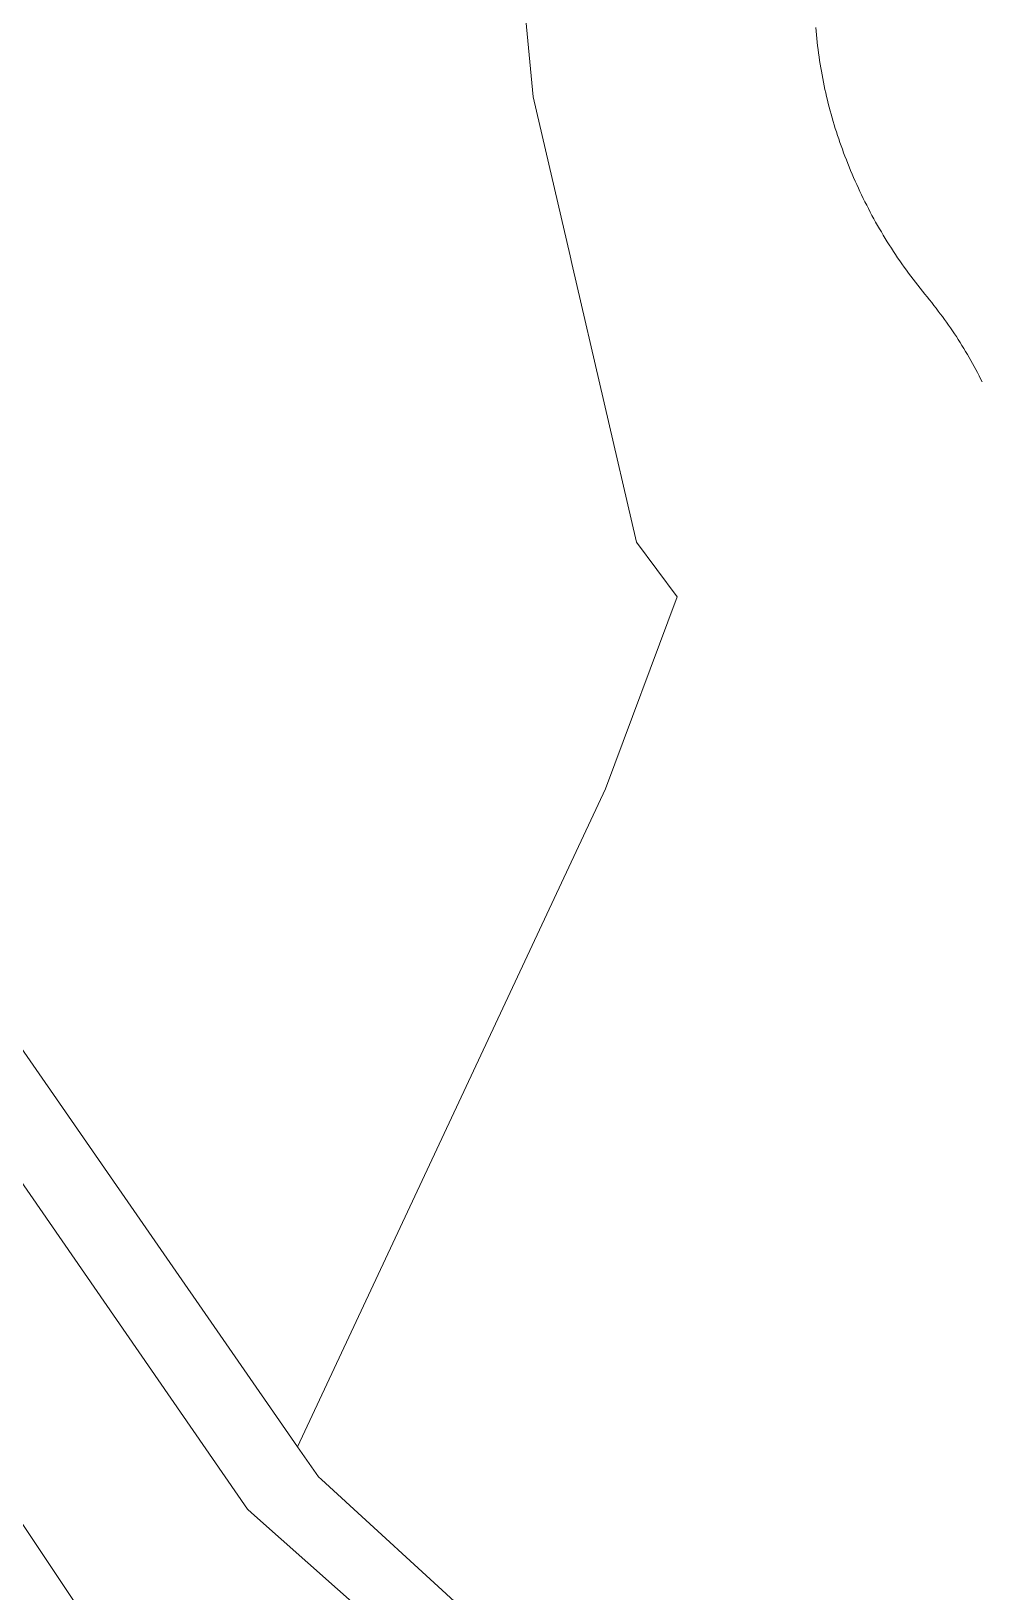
# Model space of a CAD drawing. Header units: metres. Extents: x -1 to 308408, y -2 to 6256973.
# Drawn here: x 306730.1 to 306986.6, y 6254695.2 to 6255116.7 of the extents above; entities that cross this region are included whole.
import ezdxf

# ---------------------------------------------------------------- set-up
doc = ezdxf.new("R2010")
doc.units = ezdxf.units.M
doc.layers.add('Cadastre Land Parcels_SP_EXT', color=9, linetype='Continuous', lineweight=5)

msp = doc.modelspace()

# ---------------------------------------------------------------- linework, layer by layer
at = {"layer": 'Cadastre Land Parcels_SP_EXT', "linetype": 'Continuous'}
for points in [[(306705.58, 6254873.46), (306802.08, 6254734.39), (306885.2, 6254912.02), (306904.57, 6254963.94), (306893.65, 6254978.63), (306876.18, 6255053.88), (306875.69, 6255056.01), (306865.68, 6255098.92), (306853.57, 6255226.49)], [(306853.57, 6255226.49), (306865.68, 6255098.92), (306875.69, 6255056.01), (306876.18, 6255053.88), (306893.65, 6254978.63), (306904.57, 6254963.94), (306885.2, 6254912.02), (306802.08, 6254734.39), (306807.75, 6254726.22), (306808.54, 6254725.5), (306848.73, 6254688.59)], [(306942.04, 6255117.63), (306942.12, 6255116.64), (306942.21, 6255115.65), (306942.31, 6255114.67), (306942.42, 6255113.68), (306942.53, 6255112.69), (306942.65, 6255111.71), (306942.78, 6255110.72), (306942.92, 6255109.74), (306943.06, 6255108.76), (306943.22, 6255107.78), (306943.38, 6255106.8), (306943.55, 6255105.82), (306943.72, 6255104.84), (306943.91, 6255103.87), (306944.1, 6255102.89), (306944.3, 6255101.92), (306944.51, 6255100.95), (306944.72, 6255099.98), (306944.95, 6255099.01), (306945.18, 6255098.05), (306945.42, 6255097.09), (306945.66, 6255096.12), (306945.92, 6255095.17), (306946.18, 6255094.21), (306946.45, 6255093.25), (306946.72, 6255092.3), (306947.01, 6255091.35), (306947.3, 6255090.4), (306947.6, 6255089.45), (306947.91, 6255088.51), (306948.22, 6255087.57), (306948.54, 6255086.63), (306948.87, 6255085.69), (306949.21, 6255084.76), (306949.56, 6255083.83), (306949.92, 6255082.88), (306950.29, 6255081.91), (306950.67, 6255080.95), (306951.05, 6255079.99), (306951.45, 6255079.03), (306951.85, 6255078.08), (306952.26, 6255077.13), (306952.67, 6255076.18), (306953.1, 6255075.24), (306953.53, 6255074.3), (306953.96, 6255073.36), (306954.41, 6255072.43), (306954.86, 6255071.5), (306955.32, 6255070.58), (306955.78, 6255069.65), (306956.26, 6255068.74), (306956.73, 6255067.82), (306957.22, 6255066.92), (306957.71, 6255066.01), (306958.21, 6255065.11), (306958.72, 6255064.21), (306959.23, 6255063.32), (306959.75, 6255062.43), (306960.28, 6255061.54), (306960.81, 6255060.67), (306961.35, 6255059.79), (306961.9, 6255058.92), (306962.45, 6255058.05), (306963.01, 6255057.19), (306963.58, 6255056.33), (306964.15, 6255055.48), (306964.73, 6255054.63), (306965.32, 6255053.79), (306965.91, 6255052.95), (306966.51, 6255052.12), (306967.11, 6255051.29), (306967.72, 6255050.47), (306968.34, 6255049.65), (306968.97, 6255048.84), (306969.59, 6255048.03), (306970.23, 6255047.23), (306970.87, 6255046.43), (306971.52, 6255045.64), (306972.13, 6255044.89), (306972.74, 6255044.14), (306973.34, 6255043.38), (306973.93, 6255042.61), (306974.52, 6255041.84), (306975.1, 6255041.08), (306975.67, 6255040.34), (306976.24, 6255039.58), (306976.8, 6255038.83), (306977.35, 6255038.07), (306977.9, 6255037.3), (306978.44, 6255036.53), (306978.97, 6255035.75), (306979.5, 6255034.97), (306980.02, 6255034.19), (306980.53, 6255033.4), (306981.03, 6255032.61), (306981.53, 6255031.81), (306982.03, 6255031.01), (306982.51, 6255030.2), (306982.99, 6255029.39), (306983.46, 6255028.58), (306983.93, 6255027.76), (306984.39, 6255026.94), (306984.84, 6255026.12), (306985.28, 6255025.29), (306985.72, 6255024.45), (306986.15, 6255023.62), (306986.57, 6255022.78), (306986.99, 6255021.93)], [(306986.99, 6255021.93), (306986.57, 6255022.78), (306986.15, 6255023.62), (306985.72, 6255024.45), (306985.28, 6255025.29), (306984.84, 6255026.12), (306984.39, 6255026.94), (306983.93, 6255027.76), (306983.46, 6255028.58), (306982.99, 6255029.39), (306982.51, 6255030.2), (306982.03, 6255031.01), (306981.53, 6255031.81), (306981.03, 6255032.61), (306980.53, 6255033.4), (306980.02, 6255034.19), (306979.5, 6255034.97), (306978.97, 6255035.75), (306978.44, 6255036.53), (306977.9, 6255037.3), (306977.35, 6255038.07), (306976.8, 6255038.83), (306976.24, 6255039.58), (306975.67, 6255040.34), (306975.1, 6255041.08), (306974.52, 6255041.84), (306973.93, 6255042.61), (306973.34, 6255043.38), (306972.74, 6255044.14), (306972.13, 6255044.89), (306971.52, 6255045.64), (306970.87, 6255046.43), (306970.23, 6255047.23), (306969.59, 6255048.03), (306968.97, 6255048.84), (306968.34, 6255049.65), (306967.72, 6255050.47), (306967.11, 6255051.29), (306966.51, 6255052.12), (306965.91, 6255052.95), (306965.32, 6255053.79), (306964.73, 6255054.63), (306964.15, 6255055.48), (306963.58, 6255056.33), (306963.01, 6255057.19), (306962.45, 6255058.05), (306961.9, 6255058.92), (306961.35, 6255059.79), (306960.81, 6255060.67), (306960.28, 6255061.54), (306959.75, 6255062.43), (306959.23, 6255063.32), (306958.72, 6255064.21), (306958.21, 6255065.11), (306957.71, 6255066.01), (306957.22, 6255066.92), (306956.73, 6255067.82), (306956.26, 6255068.74), (306955.78, 6255069.65), (306955.32, 6255070.58), (306954.86, 6255071.5), (306954.41, 6255072.43), (306953.96, 6255073.36), (306953.53, 6255074.3), (306953.1, 6255075.24), (306952.67, 6255076.18), (306952.26, 6255077.13), (306951.85, 6255078.08), (306951.45, 6255079.03), (306951.05, 6255079.99), (306950.67, 6255080.95), (306950.29, 6255081.91), (306949.92, 6255082.88), (306949.56, 6255083.83), (306949.21, 6255084.76), (306948.87, 6255085.69), (306948.54, 6255086.63), (306948.22, 6255087.57), (306947.91, 6255088.51), (306947.6, 6255089.45), (306947.3, 6255090.4), (306947.01, 6255091.35), (306946.72, 6255092.3), (306946.45, 6255093.25), (306946.18, 6255094.21), (306945.92, 6255095.17), (306945.66, 6255096.12), (306945.42, 6255097.09), (306945.18, 6255098.05), (306944.95, 6255099.01), (306944.72, 6255099.98), (306944.51, 6255100.95), (306944.3, 6255101.92), (306944.1, 6255102.89), (306943.91, 6255103.87), (306943.72, 6255104.84), (306943.55, 6255105.82), (306943.38, 6255106.8), (306943.22, 6255107.78), (306943.06, 6255108.76), (306942.92, 6255109.74), (306942.78, 6255110.72), (306942.65, 6255111.71), (306942.53, 6255112.69), (306942.42, 6255113.68), (306942.31, 6255114.67), (306942.21, 6255115.65), (306942.12, 6255116.64), (306942.04, 6255117.63)], [(306851.3, 6254661.82), (306789.57, 6254716.57), (306788.55, 6254717.48), (306679.64, 6254875.01)], [(306708.19, 6254742.61), (306778.69, 6254637.11)]]:
    msp.add_lwpolyline(points, dxfattribs=at)

doc.saveas('drawing.dxf')
